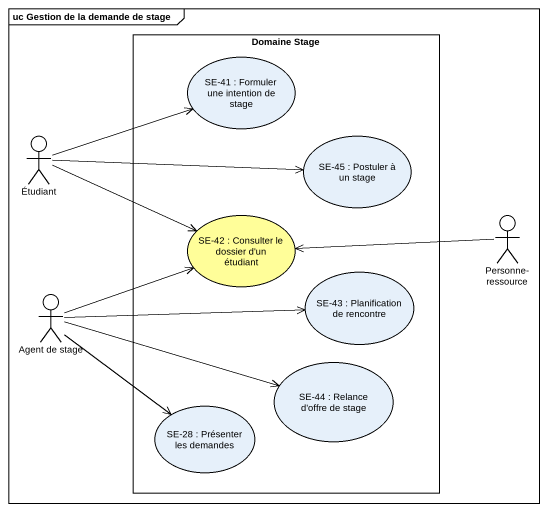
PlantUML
@startuml
mainframe uc Gestion de la demande de stage
rectangle "Domaine Stage" as Domaine_Stage {
  usecase "SE-41 : Formuler une intention de stage" as SE_41_Formuler_une
  usecase "SE-45 : Postuler à un stage" as SE_45_Postuler_à_un_stage
  usecase "SE-42 : Consulter le dossier d'un étudiant" as SE_42_Consulter_le_dossier #FFFE99
  usecase "SE-43 : Planification de rencontre" as SE_43_Planification_de
  usecase "SE-44 : Relance d'offre de stage" as SE_44_Relance_d_offre_de
  usecase "SE-28 : Présenter les demandes" as SE_28_Présenter_les_demandes
}
actor Étudiant
actor "Personne-ressource" as Personne_ressource
actor "Agent de stage" as Agent_de_stage
Étudiant -right-> SE_41_Formuler_une
Étudiant -right-> SE_45_Postuler_à_un_stage
Étudiant -right-> SE_42_Consulter_le_dossier
Personne_ressource -left-> SE_42_Consulter_le_dossier
Agent_de_stage -right-> SE_42_Consulter_le_dossier
Agent_de_stage -right-> SE_43_Planification_de
Agent_de_stage -right-> SE_44_Relance_d_offre_de
Agent_de_stage --> SE_28_Présenter_les_demandes
@enduml
